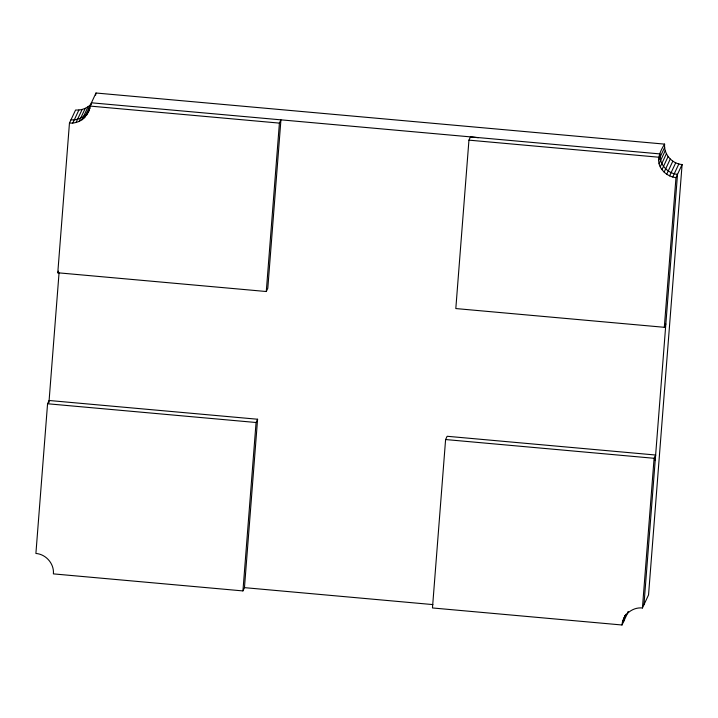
<?xml version="1.0" encoding="UTF-8"?>
<svg xmlns="http://www.w3.org/2000/svg" width="718" height="718" viewBox="0 0 718 718"><rect width="100%" height="100%" fill="white"/><g stroke="black" fill="none" stroke-linecap="round" stroke-linejoin="round"><path stroke-width="1.08" d="M47.567 403.758L35.9 553.461C45.979 554.197 54.326 563.756 53.392 573.879L242.935 590.914L244.461 587.647L257.591 419.24L49.102 400.491L47.567 403.758L256.066 422.507L257.591 419.24M266.279 291.517L279.41 123.11L280.935 119.843L267.805 288.25L266.279 291.517L57.781 272.777L69.458 123.074L75.578 110.016C81.071 110.464 86.672 108.499 90.612 104.631M48.932 402.726L59.055 272.84M242.935 590.914L256.066 422.507M655.067 460.57L655.624 455.024L447.134 436.275L445.6 439.542L432.469 607.958L622.012 624.992L628.133 611.933M478.287 137.721L470.478 136.878L468.944 140.145L455.813 308.56L664.312 327.3L665.837 324.033M622.012 624.992C622.614 614.904 632.432 606.881 642.422 607.984L654.098 458.29L655.624 455.024M664.312 327.3L675.979 177.606L682.1 164.539C672.021 163.803 663.674 154.244 664.608 144.121L95.988 93.008L84.5 117.698C80.551 121.566 74.95 123.532 69.458 123.074M643.956 604.718L677.514 174.339C667.435 173.594 659.088 164.036 660.013 153.921L91.401 102.8L91.042 104.954M682.1 164.539L648.542 594.926L642.422 607.984M84.5 117.698L88.224 112.367L89.867 106.067L279.41 123.11M95.629 95.153L95.988 93.008M623.538 621.725L625.181 615.434L623.655 618.701M72.769 123.092L78.89 110.025M76.027 122.527L82.148 109.468M79.133 121.423L85.245 108.355M81.978 119.798L88.099 106.731M89.328 109.289L90.091 107.655M86.6 115.194L89.965 108.014M88.224 112.367L89.373 109.917M57.781 272.777L58.553 271.144M675.979 177.606C670.441 177.059 665.263 174.106 661.978 169.61C655.489 161.649 659.707 151.722 664.608 144.121M658.523 160.464L664.644 147.396M659.133 163.686L665.245 150.627M660.3 166.773L666.412 153.706M661.978 169.61L668.099 156.551M664.141 172.132L670.262 159.064M666.699 174.241L672.82 161.182M669.589 175.892L675.71 162.833M672.712 177.023L678.833 163.964M622.551 621.77L626.042 614.231M627.388 613.369L628.151 611.736M89.212 110.042C85.873 116.63 78.28 120.471 70.983 119.807M468.944 140.145L658.487 157.188M445.6 439.542L654.098 458.29M244.461 587.647L432.891 604.592"/></g></svg>
